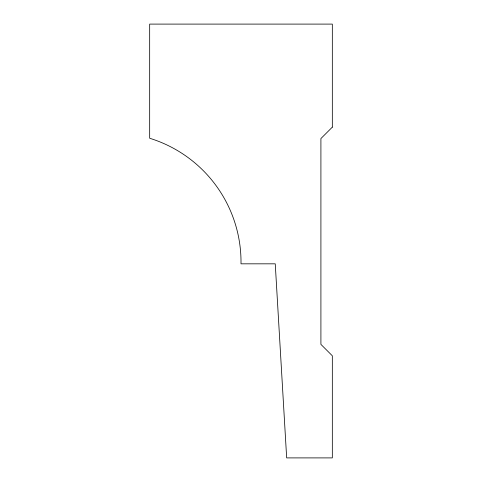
<?xml version="1.0" encoding="UTF-8"?>
<svg xmlns="http://www.w3.org/2000/svg" width="482" height="482" viewBox="0 0 482 482"><rect width="100%" height="100%" fill="white"/><g stroke="black" fill="none" stroke-linecap="round" stroke-linejoin="round"><path stroke-width="0.72" d="M332.327 127.14L320.91 138.557L320.91 344.377L332.327 355.794L332.327 457.9L286.663 457.9L275.246 263.829L241 263.829A129.531 129.531 0 0 0 149.673 138.256L149.673 24.1L332.327 24.1L332.327 127.14"/></g></svg>
